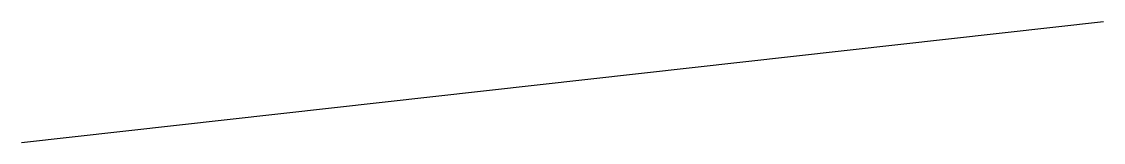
# Model space of a CAD drawing. Units: millimetres on the paper. Extents: x 123456.1 to 123467.2, y -56789.5 to -56788.2.
import ezdxf

# ---------------------------------------------------------------- set-up
doc = ezdxf.new("R2010")
doc.units = ezdxf.units.MM
doc.layers.add('0-0_0', color=4, linetype='Continuous')

msp = doc.modelspace()

# ---------------------------------------------------------------- linework, layer by layer
at = {"layer": '0-0_0'}
msp.add_line((123456.121, -56789.498), (123467.245, -56788.249), dxfattribs=at)

doc.saveas('drawing.dxf')
